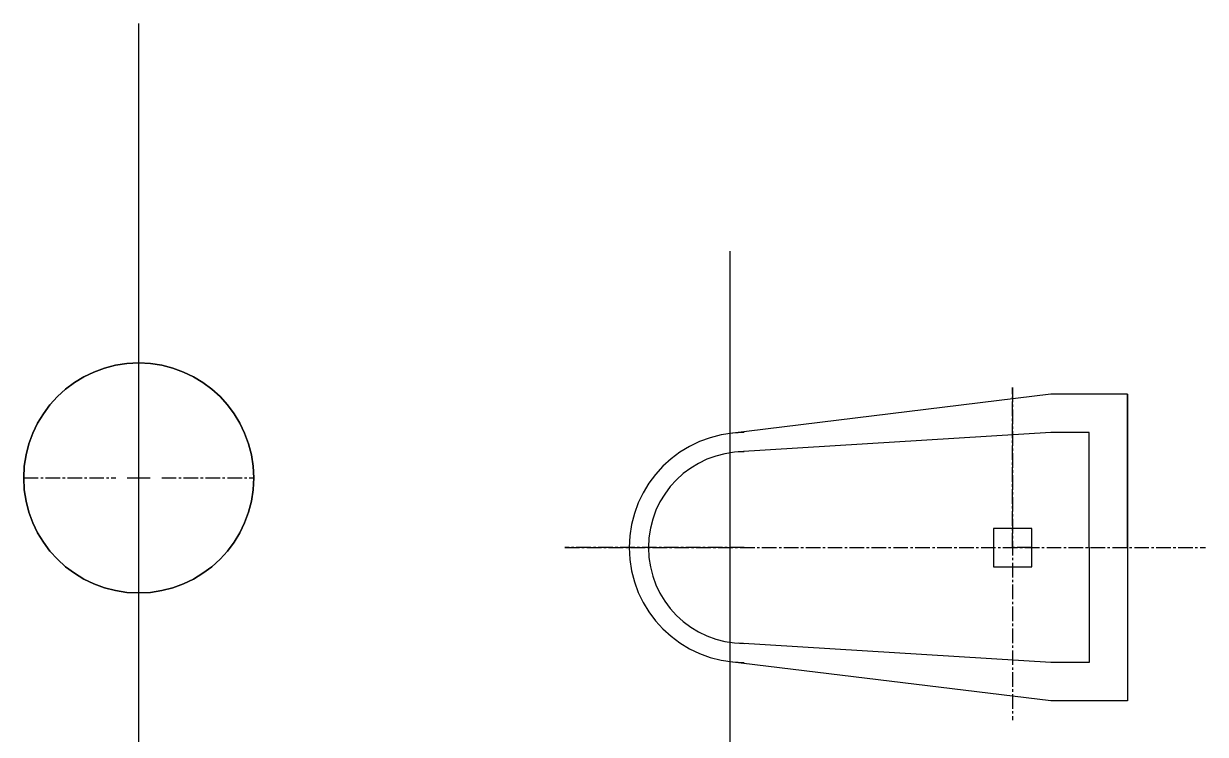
# Model space of a CAD drawing. Header units: millimetres. Extents: x 3507 to 6215, y 862 to 2699.
# Drawn here: x 3507 to 5049, y 1772 to 2699 of the extents above; entities that cross this region are included whole.
import ezdxf

# ---------------------------------------------------------------- set-up
doc = ezdxf.new("R2010")
doc.units = ezdxf.units.MM
doc.header["$PDMODE"] = 34
doc.linetypes.add('CENTER2', pattern=[28.575, 19.05, -3.175, 3.175, -3.175])

# ---------------------------------------------------------------- blocks, each defined once
blk = doc.blocks.new('*U2')
at = {"color": 0, "linetype": 'CENTER2', "transparency": 16777216}
for p, q in [((0, 30), (0, 150.12)), ((-150.12, 0), (-30, 0)), ((30, 0), (150.12, 0)), ((0, -150.12), (0, -30))]:
    blk.add_line(p, q, dxfattribs=at)
at = {"color": 0, "linetype": 'Continuous', "transparency": 16777216}
for p, q in [((-15, 0), (15, 0)), ((0, -15), (0, 15))]:
    blk.add_line(p, q, dxfattribs=at)

msp = doc.modelspace()

# ---------------------------------------------------------------- linework, layer by layer
for p, q in [((3657.445, 1466.236), (3657.445, 2699.274)), ((4429.199, 1264.663), (4429.199, 2402.241)), ((4847.396, 2215.77), (4429.199, 2164.663)), ((4947.396, 2215.77), (4847.396, 2215.77)), ((4947.396, 2115.77), (4947.396, 2215.77)), ((4947.396, 2215.77), (4947.396, 1815.77)), ((4847.396, 2165.77), (4439.673, 2140.532)), ((4897.396, 2165.77), (4847.396, 2165.77)), ((4897.396, 2015.77), (4897.396, 2165.77)), ((4947.396, 2015.77), (4947.396, 2115.77)), ((4822.396, 2040.77), (4772.396, 2040.77)), ((4772.396, 2040.77), (4772.396, 1990.77)), ((4822.396, 2015.77), (4822.396, 2040.77)), ((4822.396, 1990.77), (4822.396, 2015.77)), ((4897.396, 2015.77), (4897.396, 1865.77)), ((4772.396, 1990.77), (4822.396, 1990.77)), ((4847.396, 1865.77), (4439.673, 1891.009)), ((4847.396, 1815.77), (4429.199, 1866.878)), ((4897.396, 1865.77), (4847.396, 1865.77)), ((4947.396, 1815.77), (4847.396, 1815.77))]:
    msp.add_line(p, q)
at = {"linetype": 'CENTER2'}
for p, q in [((4797.396, 2015.77), (4797.396, 2224.617)), ((4797.396, 2224.617), (4797.396, 1790.496)), ((4447.396, 2015.77), (4213.351, 2015.77)), ((4213.351, 2015.77), (5048.961, 2015.77)), ((4822.396, 2015.77), (4797.396, 2015.77))]:
    msp.add_line(p, q, dxfattribs=at)
msp.add_circle((3657.445, 2106.596), 150)
at = {"extrusion": (0, 0, -1)}
msp.add_circle((-3657.445, 2106.596), 150, dxfattribs=at)
for radius in [150, 125]:
    msp.add_arc((4447.396, 2015.77), radius, 90, 270)
msp.add_point((3657.445, 2106.596))

# ---------------------------------------------------------------- block references
at = {"linetype": 'CENTER2'}
msp.add_blockref('*U2', (3657.445, 2106.596), dxfattribs=at)

doc.saveas('drawing.dxf')
